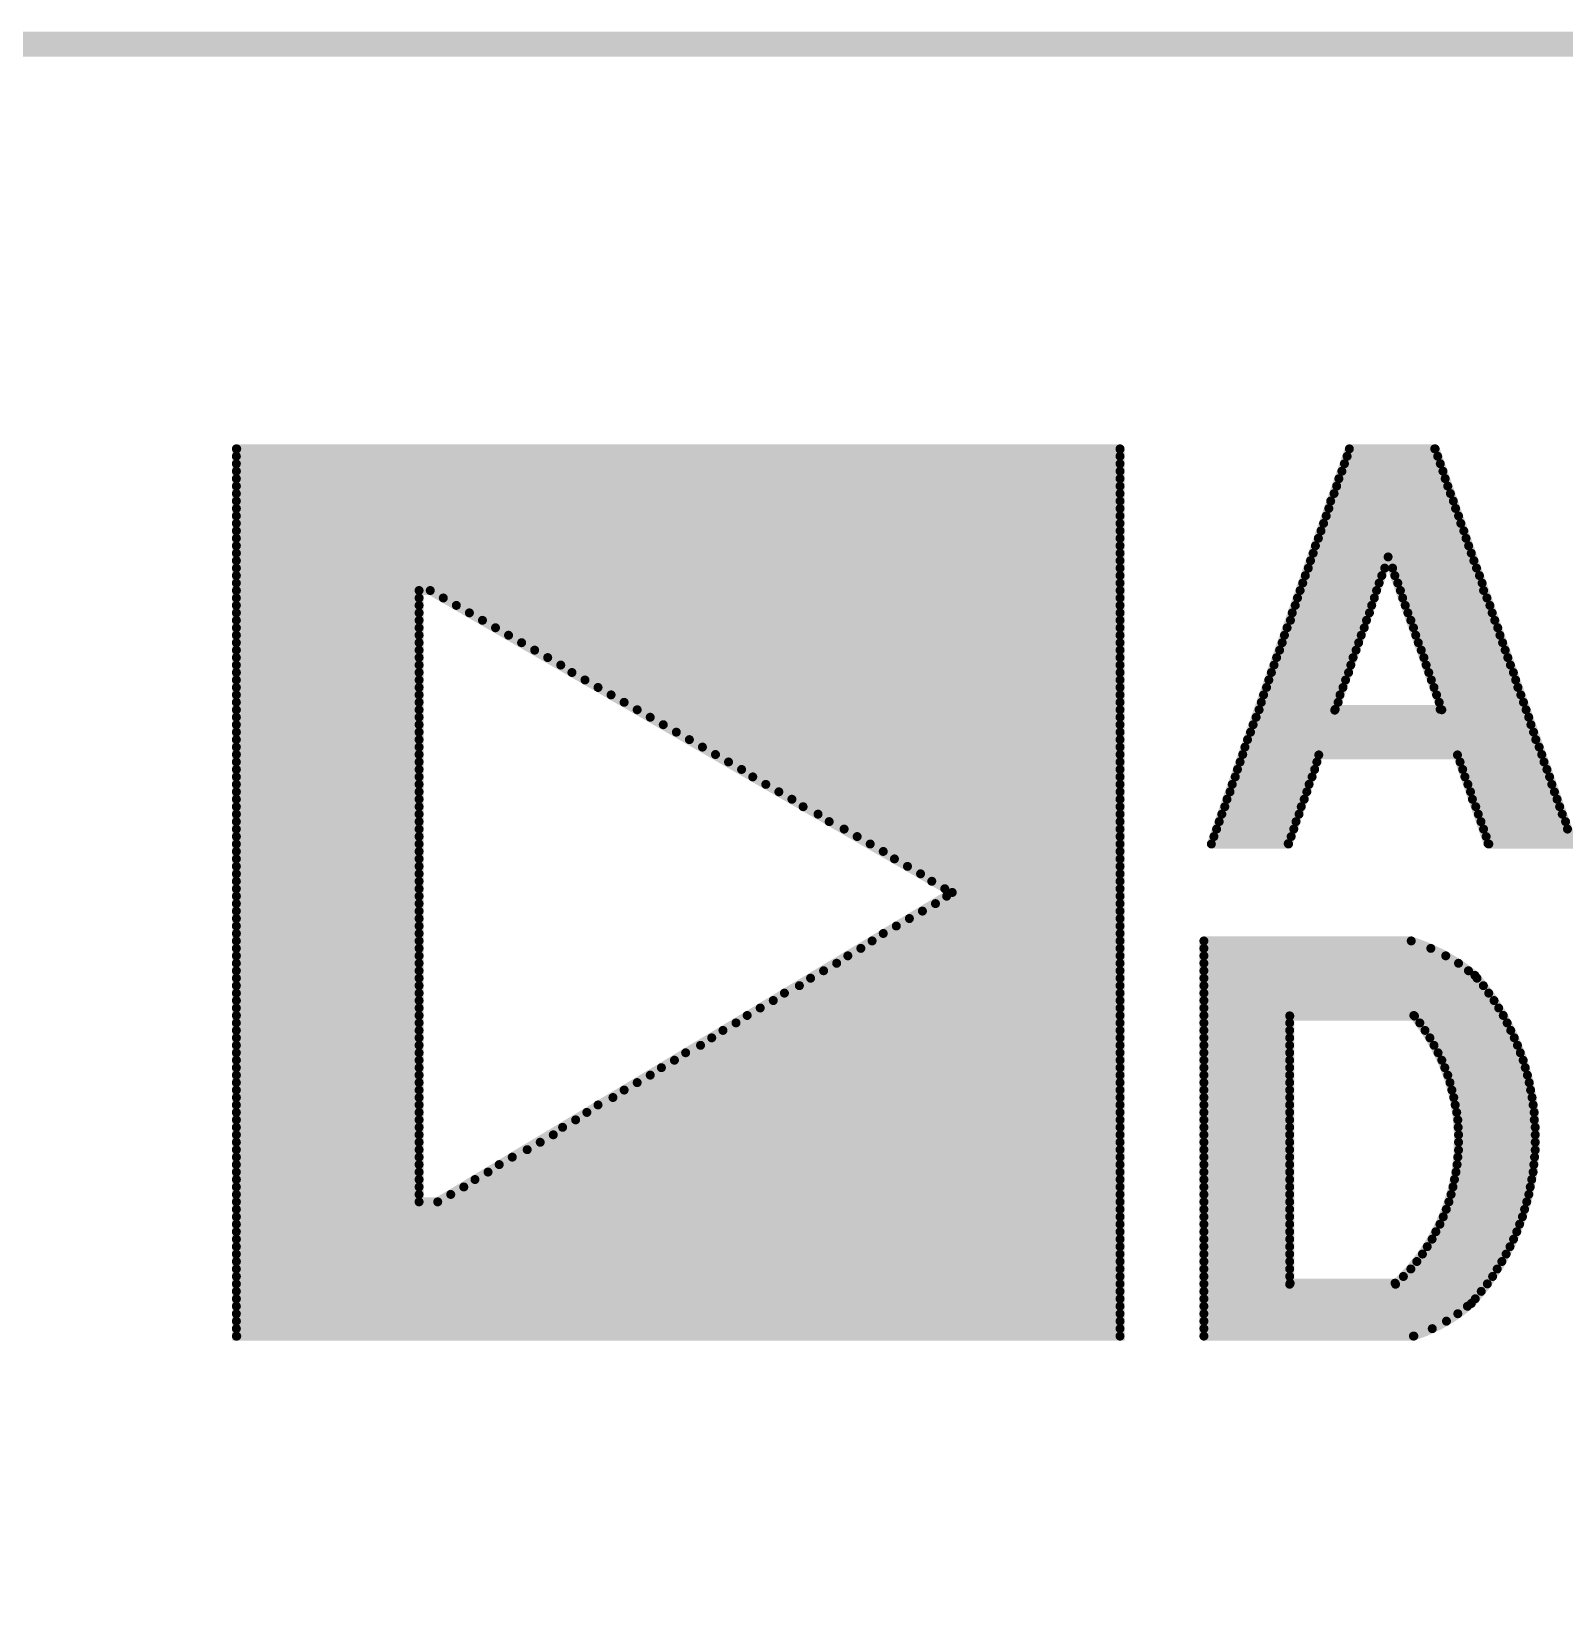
# Model space of a CAD drawing. Extents: x -3908 to 11948, y -2965 to 7442.
# Drawn here: x 9469.8 to 9895, y -2145 to -1707.8 of the extents above; entities that cross this region are included whole.
import ezdxf

# ---------------------------------------------------------------- set-up
doc = ezdxf.new("R2010")
doc.units = 0
doc.header["$MEASUREMENT"] = 0
doc.layers.get('0').update_dxf_attribs({"linetype": 'CONTINUOUS'})
doc.layers.add('2D_LINE_00', color=7, linetype='CONTINUOUS')

# ---------------------------------------------------------------- blocks, each defined once
blk = doc.blocks.new('DRAWING_66')
at = {"layer": '2D_LINE_00', "const_width": 7}
blk.add_lwpolyline([(16201, -10406.25), (11501, -10406.25), (11501, -9156.25), (16205, -9156.25), (16205, -10390)], dxfattribs=at)
blk = doc.blocks.new('SMOOTH_2$5')
at = {"const_width": 1.25}
blk.add_lwpolyline([(-0.62, 0, 1), (0.62, 0, 1)], format="xyb", close=True, dxfattribs=at)
blk = doc.blocks.new('DRAWING_265')
at = {"layer": '2D_LINE_00', "const_width": 2.5}
for points in [[(-863.4, 91.47), (-618.29, 91.47)], [(-863.3, 91.47), (-863.3, -154.68), (-618.29, -154.68), (-618.29, 91.37)], [(-554.68, 91.47), (-592.95, -18.16)], [(-554.68, 91.47), (-531, 91.47)], [(-530.89, 91.47), (-492.63, -18.16)], [(-863.4, 89.41), (-618.29, 89.41)], [(-863.4, 87.34), (-618.29, 87.34)], [(-556.03, 87.34), (-529.45, 87.34)], [(-555.3, 89.41), (-530.17, 89.41)], [(-863.4, 85.27), (-618.29, 85.27)], [(-863.4, 83.2), (-618.29, 83.2)], [(-557.58, 83.2), (-528.1, 83.2)], [(-556.75, 85.27), (-528.72, 85.27)], [(-863.4, 81.13), (-618.29, 81.13)], [(-863.4, 79.06), (-618.29, 79.06)], [(-558.92, 79.06), (-526.65, 79.06)], [(-558.2, 81.13), (-527.38, 81.13)], [(-863.4, 77), (-618.29, 77)], [(-863.4, 74.93), (-618.29, 74.93)], [(-560.37, 74.93), (-525.21, 74.93)], [(-559.85, 77), (-525.83, 77)], [(-863.4, 72.86), (-618.29, 72.86)], [(-863.4, 70.79), (-618.29, 70.79)], [(-863.4, 68.72), (-618.29, 68.72)], [(-562.54, 68.72), (-522.93, 68.72)], [(-561.82, 70.79), (-523.76, 70.79)], [(-561.09, 72.86), (-524.38, 72.86)], [(-863.4, 66.65), (-618.29, 66.65)], [(-863.4, 64.58), (-618.29, 64.58)], [(-564.09, 64.58), (-521.59, 64.58)], [(-563.27, 66.65), (-522.31, 66.65)], [(-863.4, 62.52), (-618.29, 62.52)], [(-863.4, 60.45), (-618.29, 60.45)], [(-565.44, 60.45), (-520.14, 60.45)], [(-564.71, 62.52), (-520.86, 62.52)], [(-558.72, 18.97), (-543.93, 61.48), (-529.03, 19.08)], [(-863.4, 58.38), (-618.29, 58.38)], [(-863.4, 56.31), (-618.29, 56.31)], [(-566.89, 56.31), (-545.68, 56.31)], [(-566.06, 58.38), (-544.86, 58.38)], [(-542.68, 58.38), (-519.41, 58.38)], [(-542.06, 56.31), (-518.59, 56.31)], [(-863.4, 54.24), (-618.29, 54.24)], [(-863.4, 52.17), (-812.72, 52.17)], [(-809.62, 52.17), (-618.29, 52.17)], [(-568.33, 52.17), (-547.13, 52.17)], [(-567.61, 54.24), (-546.41, 54.24)], [(-541.24, 54.24), (-517.86, 54.24)], [(-540.51, 52.17), (-517.45, 52.17)], [(-863.4, 50.1), (-812.72, 50.1)], [(-863.4, 48.04), (-812.72, 48.04)], [(-806, 50.1), (-618.29, 50.1)], [(-802.38, 48.04), (-618.29, 48.04)], [(-569.68, 48.04), (-548.48, 48.04)], [(-569.06, 50.1), (-547.75, 50.1)], [(-539.89, 50.1), (-516.52, 50.1)], [(-539.17, 48.04), (-515.69, 48.04)], [(-863.4, 45.97), (-812.72, 45.97)], [(-863.4, 43.9), (-812.72, 43.9)], [(-798.76, 45.97), (-618.29, 45.97)], [(-795.14, 43.9), (-618.29, 43.9)], [(-571.02, 43.9), (-549.92, 43.9)], [(-570.51, 45.97), (-549.1, 45.97)], [(-538.44, 45.97), (-515.07, 45.97)], [(-537.62, 43.9), (-514.35, 43.9)], [(-863.4, 41.83), (-812.72, 41.83)], [(-863.4, 39.76), (-812.72, 39.76)], [(-791.52, 41.83), (-618.29, 41.83)], [(-787.9, 39.76), (-618.29, 39.76)], [(-572.68, 39.76), (-551.37, 39.76)], [(-571.95, 41.83), (-550.55, 41.83)], [(-536.89, 41.83), (-513.52, 41.83)], [(-536.27, 39.76), (-512.9, 39.76)], [(-863.4, 37.69), (-812.72, 37.69)], [(-863.4, 35.63), (-812.72, 35.63)], [(-784.28, 37.69), (-618.29, 37.69)], [(-780.66, 35.63), (-618.29, 35.63)], [(-574.02, 35.63), (-552.82, 35.63)], [(-573.3, 37.69), (-552.1, 37.69)], [(-535.55, 37.69), (-512.17, 37.69)], [(-534.72, 35.63), (-511.45, 35.63)], [(-863.4, 33.56), (-812.72, 33.56)], [(-863.4, 31.49), (-812.72, 31.49)], [(-863.4, 29.42), (-812.72, 29.42)], [(-777.04, 33.56), (-618.29, 33.56)], [(-773.42, 31.49), (-618.29, 31.49)], [(-770.32, 29.42), (-618.29, 29.42)], [(-576.3, 29.42), (-554.89, 29.42)], [(-575.57, 31.49), (-554.27, 31.49)], [(-574.85, 33.56), (-553.65, 33.56)], [(-534, 33.56), (-510.73, 33.56)], [(-533.38, 31.49), (-510, 31.49)], [(-532.65, 29.42), (-509.18, 29.42)], [(-863.4, 27.35), (-812.72, 27.35)], [(-863.4, 25.28), (-812.72, 25.28)], [(-766.7, 27.35), (-618.29, 27.35)], [(-763.08, 25.28), (-618.29, 25.28)], [(-577.64, 25.28), (-556.44, 25.28)], [(-577.02, 27.35), (-555.72, 27.35)], [(-531.93, 27.35), (-508.55, 27.35)], [(-531.2, 25.28), (-507.93, 25.28)], [(-863.4, 23.21), (-812.72, 23.21)], [(-863.4, 21.15), (-812.72, 21.15)], [(-759.46, 23.21), (-618.29, 23.21)], [(-755.84, 21.15), (-618.29, 21.15)], [(-579.09, 21.15), (-557.79, 21.15)], [(-578.47, 23.21), (-557.27, 23.21)], [(-530.48, 23.21), (-507.11, 23.21)], [(-529.76, 21.15), (-506.38, 21.15)], [(-863.4, 19.08), (-812.72, 19.08)], [(-863.4, 17.01), (-812.72, 17.01)], [(-752.22, 19.08), (-618.29, 19.08)], [(-748.6, 17.01), (-618.29, 17.01)], [(-580.54, 17.01), (-504.93, 17.01)], [(-579.71, 19.08), (-505.66, 19.08)], [(-558.6, 19.2), (-529.5, 19.2)], [(-863.4, 14.94), (-812.72, 14.94)], [(-863.4, 12.87), (-812.72, 12.87)], [(-744.98, 14.94), (-618.29, 14.94)], [(-741.36, 12.87), (-618.29, 12.87)], [(-582.09, 12.87), (-503.59, 12.87)], [(-581.37, 14.94), (-504.31, 14.94)], [(-863.4, 10.8), (-812.72, 10.8)], [(-863.4, 8.73), (-812.72, 8.73)], [(-737.74, 10.8), (-618.29, 10.8)], [(-734.12, 8.73), (-618.29, 8.73)], [(-583.64, 8.73), (-502.04, 8.73)], [(-582.92, 10.8), (-502.97, 10.8)], [(-863.4, 6.67), (-812.72, 6.67)], [(-863.4, 4.6), (-812.72, 4.6)], [(-730.5, 6.67), (-618.29, 6.67)], [(-726.88, 4.6), (-618.29, 4.6)], [(-584.99, 4.6), (-563.68, 4.6)], [(-584.26, 6.67), (-501.31, 6.67)], [(-516.21, -18.05), (-524.69, 6.56), (-563.16, 6.56), (-571.64, -18.05)], [(-523.97, 4.6), (-500.69, 4.6)], [(-863.4, 2.53), (-812.72, 2.53)], [(-863.4, 0.46), (-812.72, 0.46)], [(-723.26, 2.53), (-618.29, 2.53)], [(-720.16, 0.46), (-618.29, 0.46)], [(-586.33, 0.46), (-565.02, 0.46)], [(-585.71, 2.53), (-564.3, 2.53)], [(-523.24, 2.53), (-499.87, 2.53)], [(-522.62, 0.46), (-499.14, 0.46)], [(-863.4, -1.61), (-812.72, -1.61)], [(-863.4, -3.68), (-812.72, -3.68)], [(-716.54, -1.61), (-618.29, -1.61)], [(-712.92, -3.68), (-618.29, -3.68)], [(-587.78, -3.68), (-566.47, -3.68)], [(-587.16, -1.61), (-565.85, -1.61)], [(-521.79, -1.61), (-498.52, -1.61)], [(-521.07, -3.68), (-497.8, -3.68)], [(-863.4, -5.74), (-812.72, -5.74)], [(-863.4, -7.81), (-812.72, -7.81)], [(-863.4, -9.88), (-812.72, -9.88)], [(-709.3, -5.74), (-618.29, -5.74)], [(-706.2, -7.81), (-618.29, -7.81)], [(-702.06, -9.88), (-618.29, -9.88)], [(-590.05, -9.88), (-568.64, -9.88)], [(-589.23, -7.81), (-568.02, -7.81)], [(-588.61, -5.74), (-567.2, -5.74)], [(-520.55, -5.74), (-497.07, -5.74)], [(-519.62, -7.81), (-496.35, -7.81)], [(-518.9, -9.88), (-495.63, -9.88)], [(-863.4, -11.95), (-812.72, -11.95)], [(-863.4, -14.02), (-812.72, -14.02)], [(-698.96, -11.95), (-618.29, -11.95)], [(-694.82, -14.02), (-618.29, -14.02)], [(-591.5, -14.02), (-570.09, -14.02)], [(-590.78, -11.95), (-569.47, -11.95)], [(-518.17, -11.95), (-494.7, -11.95)], [(-517.45, -14.02), (-494.18, -14.02)], [(-863.4, -16.09), (-812.72, -16.09)], [(-863.4, -18.16), (-812.72, -18.16)], [(-691.2, -16.09), (-618.29, -16.09)], [(-687.58, -18.16), (-618.29, -18.16)], [(-592.95, -18.16), (-571.54, -18.16)], [(-592.23, -16.09), (-570.82, -16.09)], [(-516.73, -16.09), (-493.35, -16.09)], [(-516, -18.16), (-492.63, -18.16)], [(-863.4, -20.22), (-812.72, -20.22)], [(-863.4, -22.29), (-812.72, -22.29)], [(-683.96, -20.22), (-618.29, -20.22)], [(-680.86, -22.29), (-618.29, -22.29)], [(-863.4, -24.36), (-812.72, -24.36)], [(-863.4, -26.43), (-812.72, -26.43)], [(-677.24, -24.36), (-618.29, -24.36)], [(-673.62, -26.43), (-618.29, -26.43)], [(-863.4, -28.5), (-812.72, -28.5)], [(-863.4, -30.57), (-812.72, -30.57)], [(-670.51, -28.5), (-618.29, -28.5)], [(-666.9, -30.57), (-618.29, -30.57)], [(-863.4, -32.64), (-812.72, -32.64)], [(-863.4, -34.7), (-812.72, -34.7)], [(-669.48, -34.7), (-618.29, -34.7)], [(-666.38, -32.64), (-618.29, -32.64)], [(-863.4, -36.77), (-812.72, -36.77)], [(-863.4, -38.84), (-812.72, -38.84)], [(-676.72, -38.84), (-618.29, -38.84)], [(-673.1, -36.77), (-618.29, -36.77)], [(-863.4, -40.91), (-812.72, -40.91)], [(-863.4, -42.98), (-812.72, -42.98)], [(-683.96, -42.98), (-618.29, -42.98)], [(-680.34, -40.91), (-618.29, -40.91)], [(-863.4, -45.05), (-812.72, -45.05)], [(-863.4, -47.11), (-812.72, -47.11)], [(-863.4, -49.18), (-812.72, -49.18)], [(-693.79, -49.18), (-618.29, -49.18)], [(-690.17, -47.11), (-618.29, -47.11)], [(-687.06, -45.05), (-618.29, -45.05)], [(-595.02, -45.05), (-595.02, -154.68)], [(-595.02, -45.05), (-537.51, -45.05)], [(-595.02, -47.11), (-532.08, -47.11)], [(-595.02, -49.18), (-527.94, -49.18)], [(-863.4, -51.25), (-812.72, -51.25)], [(-863.4, -53.32), (-812.72, -53.32)], [(-700.51, -53.32), (-618.29, -53.32)], [(-696.89, -51.25), (-618.29, -51.25)], [(-595.02, -51.25), (-524.39, -51.25)], [(-595.02, -53.32), (-521.64, -53.32)], [(-863.4, -55.39), (-812.72, -55.39)], [(-863.4, -57.46), (-812.72, -57.46)], [(-707.23, -57.46), (-618.29, -57.46)], [(-704.13, -55.39), (-618.29, -55.39)], [(-595.02, -55.39), (-519.27, -55.39)], [(-595.02, -57.46), (-517.5, -57.46)], [(-863.4, -59.53), (-812.72, -59.53)], [(-863.4, -61.59), (-812.72, -61.59)], [(-714.47, -61.59), (-618.29, -61.59)], [(-711.37, -59.53), (-618.29, -59.53)], [(-595.02, -59.53), (-516.02, -59.53)], [(-595.02, -61.59), (-514.54, -61.59)], [(-863.4, -63.66), (-812.72, -63.66)], [(-863.4, -65.73), (-812.72, -65.73)], [(-721.71, -65.73), (-618.29, -65.73)], [(-718.09, -63.66), (-618.29, -63.66)], [(-595.02, -63.66), (-513.26, -63.66)], [(-595.02, -65.73), (-511.98, -65.73)], [(-571.23, -65.83), (-571.23, -140.3)], [(-571.2, -65.9), (-536.6, -65.9)], [(-863.4, -67.8), (-812.72, -67.8)], [(-863.4, -69.87), (-812.72, -69.87)], [(-728.43, -69.87), (-618.29, -69.87)], [(-724.81, -67.8), (-618.29, -67.8)], [(-595.02, -67.8), (-571.23, -67.8)], [(-595.02, -69.87), (-571.23, -69.87)], [(-535.13, -67.8), (-510.9, -67.8)], [(-533.69, -69.87), (-509.91, -69.87)], [(-863.4, -71.94), (-812.72, -71.94)], [(-863.4, -74.01), (-812.72, -74.01)], [(-734.64, -74.01), (-618.29, -74.01)], [(-731.54, -71.94), (-618.29, -71.94)], [(-595.02, -71.94), (-571.23, -71.94)], [(-595.02, -74.01), (-571.23, -74.01)], [(-532.34, -71.94), (-508.93, -71.94)], [(-531.2, -74.01), (-508.04, -74.01)], [(-863.4, -76.07), (-812.72, -76.07)], [(-863.4, -78.14), (-812.72, -78.14)], [(-741.88, -78.14), (-618.29, -78.14)], [(-738.78, -76.07), (-618.29, -76.07)], [(-595.02, -76.07), (-571.23, -76.07)], [(-595.02, -78.14), (-571.23, -78.14)], [(-530.07, -76.07), (-507.25, -76.07)], [(-529.03, -78.14), (-506.47, -78.14)], [(-863.4, -80.21), (-812.72, -80.21)], [(-863.4, -82.28), (-812.72, -82.28)], [(-748.6, -82.28), (-618.29, -82.28)], [(-745.5, -80.21), (-618.29, -80.21)], [(-595.02, -80.21), (-571.23, -80.21)], [(-595.02, -82.28), (-571.23, -82.28)], [(-528.21, -80.21), (-505.88, -80.21)], [(-527.38, -82.28), (-505.28, -82.28)], [(-863.4, -84.35), (-812.72, -84.35)], [(-863.4, -86.42), (-812.72, -86.42)], [(-863.4, -88.49), (-812.72, -88.49)], [(-758.94, -88.49), (-618.29, -88.49)], [(-755.84, -86.42), (-618.29, -86.42)], [(-752.22, -84.35), (-618.29, -84.35)], [(-595.02, -84.35), (-571.23, -84.35)], [(-595.02, -86.42), (-571.23, -86.42)], [(-595.02, -88.49), (-571.23, -88.49)], [(-526.76, -84.35), (-504.79, -84.35)], [(-526.24, -86.42), (-504.4, -86.42)], [(-525.72, -88.49), (-504, -88.49)], [(-863.4, -90.55), (-812.72, -90.55)], [(-863.4, -92.62), (-812.72, -92.62)], [(-766.18, -92.62), (-618.29, -92.62)], [(-763.08, -90.55), (-618.29, -90.55)], [(-595.02, -90.55), (-571.23, -90.55)], [(-595.02, -92.62), (-571.23, -92.62)], [(-525.31, -90.55), (-503.71, -90.55)], [(-524.9, -92.62), (-503.41, -92.62)], [(-863.4, -94.69), (-812.72, -94.69)], [(-863.4, -96.76), (-812.72, -96.76)], [(-772.91, -96.76), (-618.29, -96.76)], [(-769.29, -94.69), (-618.29, -94.69)], [(-595.02, -94.69), (-571.23, -94.69)], [(-595.02, -96.76), (-571.23, -96.76)], [(-524.59, -94.69), (-503.38, -94.69)], [(-524.48, -96.76), (-503.12, -96.76)], [(-863.4, -98.83), (-812.72, -98.83)], [(-863.4, -100.9), (-812.72, -100.9)], [(-779.11, -100.9), (-618.29, -100.9)], [(-775.49, -98.83), (-618.29, -98.83)], [(-595.02, -98.83), (-571.23, -98.83)], [(-595.02, -100.9), (-571.23, -100.9)], [(-524.38, -98.83), (-503.12, -98.83)], [(-524.38, -100.9), (-503.12, -100.9)], [(-863.4, -102.96), (-812.72, -102.96)], [(-863.4, -105.03), (-812.72, -105.03)], [(-786.87, -105.03), (-618.29, -105.03)], [(-782.73, -102.96), (-618.29, -102.96)], [(-595.02, -102.96), (-571.23, -102.96)], [(-595.02, -105.03), (-571.23, -105.03)], [(-524.59, -105.03), (-503.31, -105.03)], [(-524.38, -103.06), (-503.12, -103.06)], [(-863.4, -107.1), (-812.72, -107.1)], [(-863.4, -109.17), (-812.72, -109.17)], [(-793.59, -109.17), (-618.29, -109.17)], [(-790.49, -107.1), (-618.29, -107.1)], [(-595.02, -107.1), (-571.23, -107.1)], [(-595.02, -109.17), (-571.23, -109.17)], [(-525.1, -109.17), (-503.71, -109.17)], [(-524.79, -107.1), (-503.51, -107.1)], [(-863.4, -111.24), (-812.72, -111.24)], [(-863.4, -113.31), (-812.72, -113.31)], [(-800.31, -113.31), (-618.29, -113.31)], [(-797.21, -111.24), (-618.29, -111.24)], [(-595.02, -111.24), (-571.23, -111.24)], [(-595.02, -113.31), (-571.23, -113.31)], [(-525.93, -113.31), (-504.5, -113.31)], [(-525.52, -111.24), (-504.1, -111.24)], [(-863.4, -115.38), (-812.72, -115.38)], [(-863.4, -117.44), (-618.29, -117.44)], [(-803.93, -115.38), (-618.29, -115.38)], [(-595.02, -115.38), (-571.23, -115.38)], [(-595.02, -117.44), (-571.23, -117.44)], [(-527.07, -117.44), (-505.48, -117.44)], [(-526.45, -115.38), (-504.89, -115.38)], [(-863.4, -119.51), (-618.29, -119.51)], [(-863.4, -121.58), (-618.29, -121.58)], [(-863.4, -123.65), (-618.29, -123.65)], [(-595.02, -119.51), (-571.23, -119.51)], [(-595.02, -121.58), (-571.23, -121.58)], [(-595.02, -123.65), (-571.23, -123.65)], [(-529.55, -123.65), (-507.45, -123.65)], [(-528.62, -121.58), (-506.66, -121.58)], [(-527.79, -119.51), (-506.07, -119.51)], [(-863.4, -125.72), (-618.29, -125.72)], [(-863.4, -127.79), (-618.29, -127.79)], [(-595.02, -125.72), (-571.23, -125.72)], [(-595.02, -127.79), (-571.23, -127.79)], [(-531.72, -127.79), (-509.13, -127.79)], [(-530.69, -125.72), (-508.24, -125.72)], [(-863.4, -129.86), (-618.29, -129.86)], [(-863.4, -131.92), (-618.29, -131.92)], [(-595.02, -129.86), (-571.23, -129.86)], [(-595.02, -131.92), (-571.23, -131.92)], [(-534.41, -131.92), (-511.19, -131.92)], [(-533.07, -129.86), (-510.11, -129.86)], [(-863.4, -133.99), (-618.29, -133.99)], [(-863.4, -136.06), (-618.29, -136.06)], [(-595.02, -133.99), (-571.23, -133.99)], [(-595.02, -136.06), (-571.23, -136.06)], [(-537.62, -136.06), (-513.66, -136.06)], [(-535.96, -133.99), (-512.38, -133.99)], [(-863.4, -138.13), (-618.29, -138.13)], [(-863.4, -140.2), (-618.29, -140.2)], [(-595.02, -138.13), (-571.23, -138.13)], [(-595.02, -140.2), (-516.41, -140.2)], [(-571.1, -140), (-542, -140)], [(-539.69, -138.13), (-514.94, -138.13)], [(-863.4, -142.27), (-618.29, -142.27)], [(-863.4, -144.33), (-618.29, -144.33)], [(-595.02, -142.27), (-518.09, -142.27)], [(-595.02, -144.33), (-519.76, -144.33)], [(-863.4, -146.4), (-618.29, -146.4)], [(-863.4, -148.47), (-618.29, -148.47)], [(-595.02, -146.4), (-521.93, -146.4)], [(-595.02, -148.47), (-524.59, -148.47)], [(-863.4, -150.54), (-618.29, -150.54)], [(-863.4, -152.61), (-618.29, -152.61)], [(-595.02, -150.54), (-527.74, -150.54)], [(-595.02, -152.61), (-531.68, -152.61)], [(-863.4, -154.68), (-618.29, -154.68)], [(-595.02, -154.68), (-536.79, -154.68)]]:
    blk.add_lwpolyline(points, dxfattribs=at)
blk.add_lwpolyline([(-812.72, -117.44), (-812.72, 52.17), (-809.62, 52.17), (-664.83, -31.6), (-807.55, -117.44)], close=True, dxfattribs=at)
for points in [[(-536.9, -154.68, 0.101135), (-520.85, -145.62, 0.379864), (-519.86, -54.6, 0.093647), (-537.51, -45.05)], [(-541.86, -140.3, 0.397443), (-536.79, -65.73)]]:
    blk.add_lwpolyline(points, format="xyb", dxfattribs=at)
at = {"layer": '2D_LINE_00'}
for p in [(-863.4, 91.47), (-863.3, 91.47), (-618.29, 91.47), (-618.29, 91.37), (-554.68, 91.47), (-554.68, 91.47), (-531, 91.47), (-530.89, 91.47), (-863.4, 89.41), (-863.4, 87.34), (-618.29, 89.41), (-618.29, 87.34), (-556.03, 87.34), (-555.3, 89.41), (-530.17, 89.41), (-529.45, 87.34), (-863.4, 85.27), (-863.4, 83.2), (-618.29, 85.27), (-618.29, 83.2), (-557.58, 83.2), (-556.75, 85.27), (-528.72, 85.27), (-528.1, 83.2), (-863.4, 81.13), (-863.4, 79.06), (-618.29, 81.13), (-618.29, 79.06), (-558.92, 79.06), (-558.2, 81.13), (-527.38, 81.13), (-526.65, 79.06), (-863.4, 77), (-863.4, 74.93), (-618.29, 77), (-618.29, 74.93), (-560.37, 74.93), (-559.85, 77), (-525.83, 77), (-525.21, 74.93), (-863.4, 72.86), (-863.4, 70.79), (-863.4, 68.72), (-618.29, 72.86), (-618.29, 70.79), (-618.29, 68.72), (-562.54, 68.72), (-561.82, 70.79), (-561.09, 72.86), (-524.38, 72.86), (-523.76, 70.79), (-522.93, 68.72), (-863.4, 66.65), (-863.4, 64.58), (-618.29, 66.65), (-618.29, 64.58), (-564.09, 64.58), (-563.27, 66.65), (-522.31, 66.65), (-521.59, 64.58), (-863.4, 62.52), (-863.4, 60.45), (-618.29, 62.52), (-618.29, 60.45), (-565.44, 60.45), (-564.71, 62.52), (-543.93, 61.48), (-520.86, 62.52), (-520.14, 60.45), (-863.4, 58.38), (-863.4, 56.31), (-618.29, 58.38), (-618.29, 56.31), (-566.89, 56.31), (-566.06, 58.38), (-545.68, 56.31), (-544.86, 58.38), (-542.68, 58.38), (-542.06, 56.31), (-519.41, 58.38), (-518.59, 56.31), (-863.4, 54.24), (-863.4, 52.17), (-812.72, 52.17), (-812.72, 52.17), (-809.62, 52.17), (-809.62, 52.17), (-618.29, 54.24), (-618.29, 52.17), (-568.33, 52.17), (-567.61, 54.24), (-547.13, 52.17), (-546.41, 54.24), (-541.24, 54.24), (-540.51, 52.17), (-517.86, 54.24), (-517.45, 52.17), (-863.4, 50.1), (-863.4, 48.04), (-812.72, 50.1), (-812.72, 48.04), (-806, 50.1), (-802.38, 48.04), (-618.29, 50.1), (-618.29, 48.04), (-569.68, 48.04), (-569.06, 50.1), (-548.48, 48.04), (-547.75, 50.1), (-539.89, 50.1), (-539.17, 48.04), (-516.52, 50.1), (-515.69, 48.04), (-863.4, 45.97), (-863.4, 43.9), (-812.72, 45.97), (-812.72, 43.9), (-798.76, 45.97), (-795.14, 43.9), (-618.29, 45.97), (-618.29, 43.9), (-571.02, 43.9), (-570.51, 45.97), (-549.92, 43.9), (-549.1, 45.97), (-538.44, 45.97), (-537.62, 43.9), (-515.07, 45.97), (-514.35, 43.9), (-863.4, 41.83), (-863.4, 39.76), (-812.72, 41.83), (-812.72, 39.76), (-791.52, 41.83), (-787.9, 39.76), (-618.29, 41.83), (-618.29, 39.76), (-572.68, 39.76), (-571.95, 41.83), (-551.37, 39.76), (-550.55, 41.83), (-536.89, 41.83), (-536.27, 39.76), (-513.52, 41.83), (-512.9, 39.76), (-863.4, 37.69), (-863.4, 35.63), (-812.72, 37.69), (-812.72, 35.63), (-784.28, 37.69), (-780.66, 35.63), (-618.29, 37.69), (-618.29, 35.63), (-574.02, 35.63), (-573.3, 37.69), (-552.82, 35.63), (-552.1, 37.69), (-535.55, 37.69), (-534.72, 35.63), (-512.17, 37.69), (-511.45, 35.63), (-863.4, 33.56), (-863.4, 31.49), (-863.4, 29.42), (-812.72, 33.56), (-812.72, 31.49), (-812.72, 29.42), (-777.04, 33.56), (-773.42, 31.49), (-770.32, 29.42), (-618.29, 33.56), (-618.29, 31.49), (-618.29, 29.42), (-576.3, 29.42), (-575.57, 31.49), (-574.85, 33.56), (-554.89, 29.42), (-554.27, 31.49), (-553.65, 33.56), (-534, 33.56), (-533.38, 31.49), (-532.65, 29.42), (-510.73, 33.56), (-510, 31.49), (-509.18, 29.42), (-863.4, 27.35), (-863.4, 25.28), (-812.72, 27.35), (-812.72, 25.28), (-766.7, 27.35), (-763.08, 25.28), (-618.29, 27.35), (-618.29, 25.28), (-577.64, 25.28), (-577.02, 27.35), (-556.44, 25.28), (-555.72, 27.35), (-531.93, 27.35), (-531.2, 25.28), (-508.55, 27.35), (-507.93, 25.28), (-863.4, 23.21), (-863.4, 21.15), (-812.72, 23.21), (-812.72, 21.15), (-759.46, 23.21), (-755.84, 21.15), (-618.29, 23.21), (-618.29, 21.15), (-579.09, 21.15), (-578.47, 23.21), (-557.79, 21.15), (-557.27, 23.21), (-530.48, 23.21), (-529.76, 21.15), (-507.11, 23.21), (-506.38, 21.15), (-863.4, 19.08), (-863.4, 17.01), (-812.72, 19.08), (-812.72, 17.01), (-752.22, 19.08), (-748.6, 17.01), (-618.29, 19.08), (-618.29, 17.01), (-580.54, 17.01), (-579.71, 19.08), (-558.72, 18.97), (-558.6, 19.2), (-529.5, 19.2), (-529.03, 19.08), (-505.66, 19.08), (-504.93, 17.01), (-863.4, 14.94), (-863.4, 12.87), (-812.72, 14.94), (-812.72, 12.87), (-744.98, 14.94), (-741.36, 12.87), (-618.29, 14.94), (-618.29, 12.87), (-582.09, 12.87), (-581.37, 14.94), (-504.31, 14.94), (-503.59, 12.87), (-863.4, 10.8), (-863.4, 8.73), (-812.72, 10.8), (-812.72, 8.73), (-737.74, 10.8), (-734.12, 8.73), (-618.29, 10.8), (-618.29, 8.73), (-583.64, 8.73), (-582.92, 10.8), (-502.97, 10.8), (-502.04, 8.73), (-863.4, 6.67), (-863.4, 4.6), (-812.72, 6.67), (-812.72, 4.6), (-730.5, 6.67), (-726.88, 4.6), (-618.29, 6.67), (-618.29, 4.6), (-584.99, 4.6), (-584.26, 6.67), (-563.68, 4.6), (-563.16, 6.56), (-524.69, 6.56), (-523.97, 4.6), (-501.31, 6.67), (-500.69, 4.6), (-863.4, 2.53), (-863.4, 0.46), (-812.72, 2.53), (-812.72, 0.46), (-723.26, 2.53), (-720.16, 0.46), (-618.29, 2.53), (-618.29, 0.46), (-586.33, 0.46), (-585.71, 2.53), (-565.02, 0.46), (-564.3, 2.53), (-523.24, 2.53), (-522.62, 0.46), (-499.87, 2.53), (-499.14, 0.46), (-863.4, -1.61), (-863.4, -3.68), (-812.72, -1.61), (-812.72, -3.68), (-716.54, -1.61), (-712.92, -3.68), (-618.29, -1.61), (-618.29, -3.68), (-587.78, -3.68), (-587.16, -1.61), (-566.47, -3.68), (-565.85, -1.61), (-521.79, -1.61), (-521.07, -3.68), (-498.52, -1.61), (-497.8, -3.68), (-863.4, -5.74), (-863.4, -7.81), (-863.4, -9.88), (-812.72, -5.74), (-812.72, -7.81), (-812.72, -9.88), (-709.3, -5.74), (-706.2, -7.81), (-702.06, -9.88), (-618.29, -5.74), (-618.29, -7.81), (-618.29, -9.88), (-590.05, -9.88), (-589.23, -7.81), (-588.61, -5.74), (-568.64, -9.88), (-568.02, -7.81), (-567.2, -5.74), (-520.55, -5.74), (-519.62, -7.81), (-518.9, -9.88), (-497.07, -5.74), (-496.35, -7.81), (-495.63, -9.88), (-863.4, -11.95), (-863.4, -14.02), (-812.72, -11.95), (-812.72, -14.02), (-698.96, -11.95), (-694.82, -14.02), (-618.29, -11.95), (-618.29, -14.02), (-591.5, -14.02), (-590.78, -11.95), (-570.09, -14.02), (-569.47, -11.95), (-518.17, -11.95), (-517.45, -14.02), (-494.7, -11.95), (-494.18, -14.02), (-863.4, -16.09), (-863.4, -18.16), (-812.72, -16.09), (-812.72, -18.16), (-691.2, -16.09), (-687.58, -18.16), (-618.29, -16.09), (-618.29, -18.16), (-592.95, -18.16), (-592.95, -18.16), (-592.23, -16.09), (-571.64, -18.05), (-571.54, -18.16), (-570.82, -16.09), (-516.73, -16.09), (-516.21, -18.05), (-516, -18.16), (-863.4, -20.22), (-863.4, -22.29), (-812.72, -20.22), (-812.72, -22.29), (-683.96, -20.22), (-680.86, -22.29), (-618.29, -20.22), (-618.29, -22.29), (-863.4, -24.36), (-863.4, -26.43), (-812.72, -24.36), (-812.72, -26.43), (-677.24, -24.36), (-673.62, -26.43), (-618.29, -24.36), (-618.29, -26.43), (-863.4, -28.5), (-863.4, -30.57), (-812.72, -28.5), (-812.72, -30.57), (-670.51, -28.5), (-666.9, -30.57), (-664.83, -31.6), (-618.29, -28.5), (-618.29, -30.57), (-863.4, -32.64), (-863.4, -34.7), (-812.72, -32.64), (-812.72, -34.7), (-669.48, -34.7), (-666.38, -32.64), (-618.29, -32.64), (-618.29, -34.7), (-863.4, -36.77), (-863.4, -38.84), (-812.72, -36.77), (-812.72, -38.84), (-676.72, -38.84), (-673.1, -36.77), (-618.29, -36.77), (-618.29, -38.84), (-863.4, -40.91), (-863.4, -42.98), (-812.72, -40.91), (-812.72, -42.98), (-683.96, -42.98), (-680.34, -40.91), (-618.29, -40.91), (-618.29, -42.98), (-863.4, -45.05), (-863.4, -47.11), (-863.4, -49.18), (-812.72, -45.05), (-812.72, -47.11), (-812.72, -49.18), (-693.79, -49.18), (-690.17, -47.11), (-687.06, -45.05), (-618.29, -45.05), (-618.29, -47.11), (-618.29, -49.18), (-595.02, -45.05), (-595.02, -45.05), (-595.02, -47.11), (-595.02, -49.18), (-537.51, -45.05), (-537.51, -45.05), (-532.08, -47.11), (-527.94, -49.18), (-863.4, -51.25), (-863.4, -53.32), (-812.72, -51.25), (-812.72, -53.32), (-700.51, -53.32), (-696.89, -51.25), (-618.29, -51.25), (-618.29, -53.32), (-595.02, -51.25), (-595.02, -53.32), (-524.39, -51.25), (-521.64, -53.32), (-863.4, -55.39), (-863.4, -57.46), (-812.72, -55.39), (-812.72, -57.46), (-707.23, -57.46), (-704.13, -55.39), (-618.29, -55.39), (-618.29, -57.46), (-595.02, -55.39), (-595.02, -57.46), (-519.86, -54.6), (-519.27, -55.39), (-517.5, -57.46), (-863.4, -59.53), (-863.4, -61.59), (-812.72, -59.53), (-812.72, -61.59), (-714.47, -61.59), (-711.37, -59.53), (-618.29, -59.53), (-618.29, -61.59), (-595.02, -59.53), (-595.02, -61.59), (-516.02, -59.53), (-514.54, -61.59), (-863.4, -63.66), (-863.4, -65.73), (-812.72, -63.66), (-812.72, -65.73), (-721.71, -65.73), (-718.09, -63.66), (-618.29, -63.66), (-618.29, -65.73), (-595.02, -63.66), (-595.02, -65.73), (-571.23, -65.83), (-571.2, -65.9), (-536.79, -65.73), (-536.6, -65.9), (-513.26, -63.66), (-511.98, -65.73), (-863.4, -67.8), (-863.4, -69.87), (-812.72, -67.8), (-812.72, -69.87), (-728.43, -69.87), (-724.81, -67.8), (-618.29, -67.8), (-618.29, -69.87), (-595.02, -67.8), (-595.02, -69.87), (-571.23, -67.8), (-571.23, -69.87), (-535.13, -67.8), (-533.69, -69.87), (-510.9, -67.8), (-509.91, -69.87), (-863.4, -71.94), (-863.4, -74.01), (-812.72, -71.94), (-812.72, -74.01), (-734.64, -74.01), (-731.54, -71.94), (-618.29, -71.94), (-618.29, -74.01), (-595.02, -71.94), (-595.02, -74.01), (-571.23, -71.94), (-571.23, -74.01), (-532.34, -71.94), (-531.2, -74.01), (-508.93, -71.94), (-508.04, -74.01), (-863.4, -76.07), (-863.4, -78.14), (-812.72, -76.07), (-812.72, -78.14), (-741.88, -78.14), (-738.78, -76.07), (-618.29, -76.07), (-618.29, -78.14), (-595.02, -76.07), (-595.02, -78.14), (-571.23, -76.07), (-571.23, -78.14), (-530.07, -76.07), (-529.03, -78.14), (-507.25, -76.07), (-506.47, -78.14), (-863.4, -80.21), (-863.4, -82.28), (-812.72, -80.21), (-812.72, -82.28), (-748.6, -82.28), (-745.5, -80.21), (-618.29, -80.21), (-618.29, -82.28), (-595.02, -80.21), (-595.02, -82.28), (-571.23, -80.21), (-571.23, -82.28), (-528.21, -80.21), (-527.38, -82.28), (-505.88, -80.21), (-505.28, -82.28), (-863.4, -84.35), (-863.4, -86.42), (-863.4, -88.49), (-812.72, -84.35), (-812.72, -86.42), (-812.72, -88.49), (-758.94, -88.49), (-755.84, -86.42), (-752.22, -84.35), (-618.29, -84.35), (-618.29, -86.42), (-618.29, -88.49), (-595.02, -84.35), (-595.02, -86.42), (-595.02, -88.49), (-571.23, -84.35), (-571.23, -86.42), (-571.23, -88.49), (-526.76, -84.35), (-526.24, -86.42), (-525.72, -88.49), (-504.79, -84.35), (-504.4, -86.42), (-504, -88.49), (-863.4, -90.55), (-863.4, -92.62), (-812.72, -90.55), (-812.72, -92.62), (-766.18, -92.62), (-763.08, -90.55), (-618.29, -90.55), (-618.29, -92.62), (-595.02, -90.55), (-595.02, -92.62), (-571.23, -90.55), (-571.23, -92.62), (-525.31, -90.55), (-524.9, -92.62), (-503.71, -90.55), (-503.41, -92.62), (-863.4, -94.69), (-863.4, -96.76), (-812.72, -94.69), (-812.72, -96.76), (-772.91, -96.76), (-769.29, -94.69), (-618.29, -94.69), (-618.29, -96.76), (-595.02, -94.69), (-595.02, -96.76), (-571.23, -94.69), (-571.23, -96.76), (-524.59, -94.69), (-524.48, -96.76), (-503.38, -94.69), (-503.12, -96.76), (-863.4, -98.83), (-863.4, -100.9), (-812.72, -98.83), (-812.72, -100.9), (-779.11, -100.9), (-775.49, -98.83), (-618.29, -98.83), (-618.29, -100.9), (-595.02, -98.83), (-595.02, -100.9), (-571.23, -98.83), (-571.23, -100.9), (-524.38, -98.83), (-524.38, -100.9), (-503.12, -98.83), (-503.12, -100.9), (-863.4, -102.96), (-863.4, -105.03), (-812.72, -102.96), (-812.72, -105.03), (-786.87, -105.03), (-782.73, -102.96), (-618.29, -102.96), (-618.29, -105.03), (-595.02, -102.96), (-595.02, -105.03), (-571.23, -102.96), (-571.23, -105.03), (-524.59, -105.03), (-524.38, -103.06), (-503.31, -105.03), (-503.12, -103.06), (-863.4, -107.1), (-863.4, -109.17), (-812.72, -107.1), (-812.72, -109.17), (-793.59, -109.17), (-790.49, -107.1), (-618.29, -107.1), (-618.29, -109.17), (-595.02, -107.1), (-595.02, -109.17), (-571.23, -107.1), (-571.23, -109.17), (-525.1, -109.17), (-524.79, -107.1), (-503.71, -109.17), (-503.51, -107.1), (-863.4, -111.24), (-863.4, -113.31), (-812.72, -111.24), (-812.72, -113.31), (-800.31, -113.31), (-797.21, -111.24), (-618.29, -111.24), (-618.29, -113.31), (-595.02, -111.24), (-595.02, -113.31), (-571.23, -111.24), (-571.23, -113.31), (-525.93, -113.31), (-525.52, -111.24), (-504.5, -113.31), (-504.1, -111.24), (-863.4, -115.38), (-863.4, -117.44), (-812.72, -115.38), (-812.72, -117.44), (-807.55, -117.44), (-803.93, -115.38), (-618.29, -115.38), (-618.29, -117.44), (-595.02, -115.38), (-595.02, -117.44), (-571.23, -115.38), (-571.23, -117.44), (-527.07, -117.44), (-526.45, -115.38), (-505.48, -117.44), (-504.89, -115.38), (-863.4, -119.51), (-863.4, -121.58), (-863.4, -123.65), (-618.29, -119.51), (-618.29, -121.58), (-618.29, -123.65), (-595.02, -119.51), (-595.02, -121.58), (-595.02, -123.65), (-571.23, -119.51), (-571.23, -121.58), (-571.23, -123.65), (-529.55, -123.65), (-528.62, -121.58), (-527.79, -119.51), (-507.45, -123.65), (-506.66, -121.58), (-506.07, -119.51), (-863.4, -125.72), (-863.4, -127.79), (-618.29, -125.72), (-618.29, -127.79), (-595.02, -125.72), (-595.02, -127.79), (-571.23, -125.72), (-571.23, -127.79), (-531.72, -127.79), (-530.69, -125.72), (-509.13, -127.79), (-508.24, -125.72), (-863.4, -129.86), (-863.4, -131.92), (-618.29, -129.86), (-618.29, -131.92), (-595.02, -129.86), (-595.02, -131.92), (-571.23, -129.86), (-571.23, -131.92), (-534.41, -131.92), (-533.07, -129.86), (-511.19, -131.92), (-510.11, -129.86), (-863.4, -133.99), (-863.4, -136.06), (-618.29, -133.99), (-618.29, -136.06), (-595.02, -133.99), (-595.02, -136.06), (-571.23, -133.99), (-571.23, -136.06), (-537.62, -136.06), (-535.96, -133.99), (-513.66, -136.06), (-512.38, -133.99), (-863.4, -138.13), (-863.4, -140.2), (-618.29, -138.13), (-618.29, -140.2), (-595.02, -138.13), (-595.02, -140.2), (-571.23, -138.13), (-571.23, -140.3), (-571.1, -140), (-542, -140), (-541.86, -140.3), (-539.69, -138.13), (-516.41, -140.2), (-514.94, -138.13), (-863.4, -142.27), (-863.4, -144.33), (-618.29, -142.27), (-618.29, -144.33), (-595.02, -142.27), (-595.02, -144.33), (-519.76, -144.33), (-518.09, -142.27), (-863.4, -146.4), (-863.4, -148.47), (-618.29, -146.4), (-618.29, -148.47), (-595.02, -146.4), (-595.02, -148.47), (-524.59, -148.47), (-521.93, -146.4), (-520.85, -145.62), (-863.4, -150.54), (-863.4, -152.61), (-618.29, -150.54), (-618.29, -152.61), (-595.02, -150.54), (-595.02, -152.61), (-531.68, -152.61), (-527.74, -150.54), (-863.4, -154.68), (-863.3, -154.68), (-618.29, -154.68), (-618.29, -154.68), (-595.02, -154.68), (-595.02, -154.68), (-536.9, -154.68), (-536.79, -154.68)]:
    blk.add_blockref('SMOOTH_2$5', p, dxfattribs=at)

msp = doc.modelspace()

# ---------------------------------------------------------------- block references
for name, p in [('DRAWING_66', (-4260, 7445)), ('DRAWING_265', (10390, -1915))]:
    msp.add_blockref(name, p)

doc.saveas('drawing.dxf')
